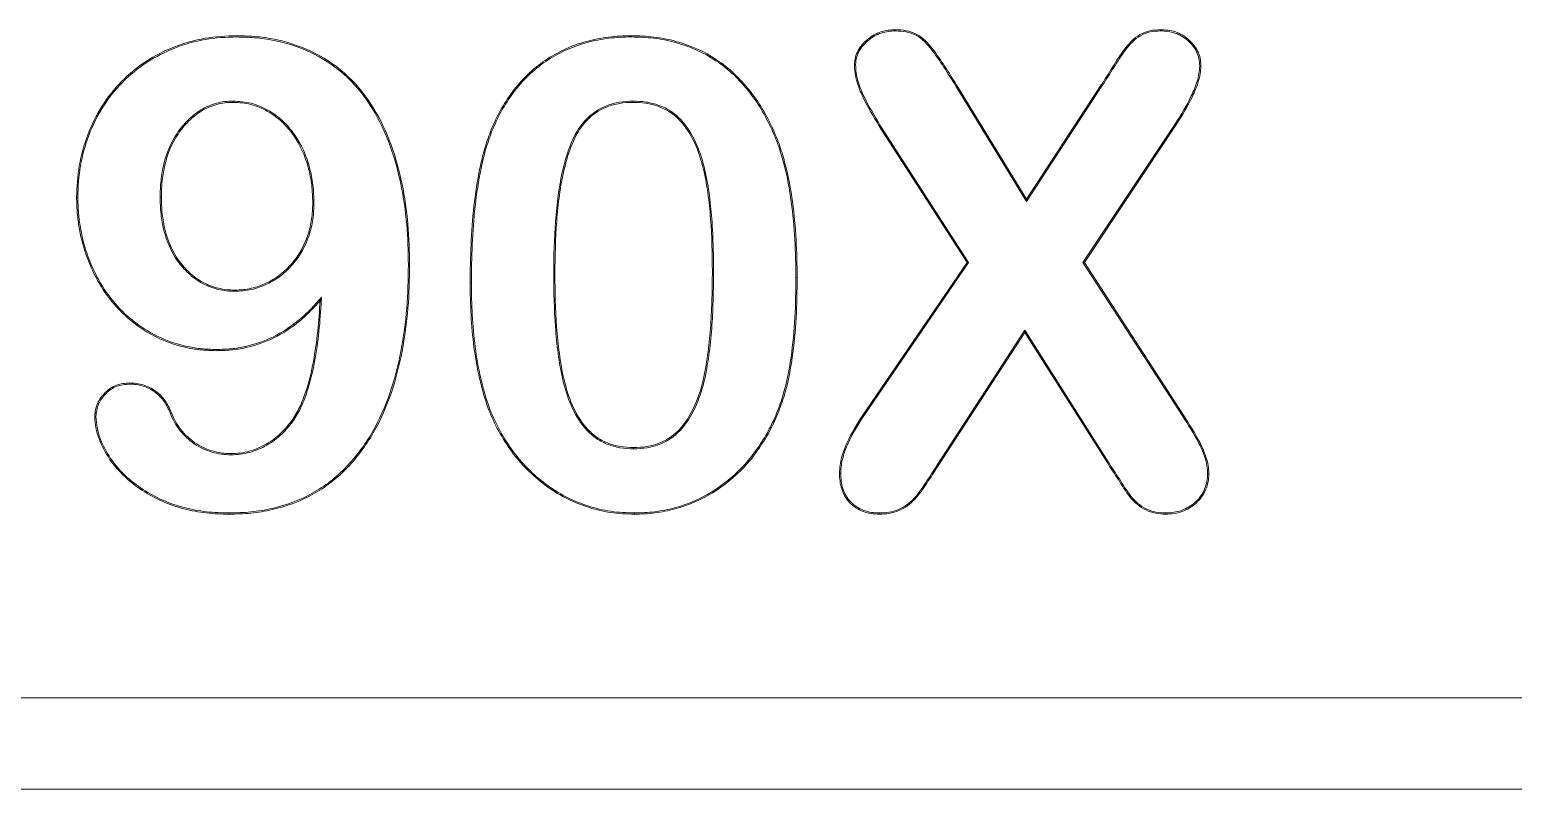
# Model space of a CAD drawing. Header units: millimetres. Extents: x 23 to 674, y 24 to 517.
# Drawn here: x 131.36 to 142.08, y 98.2 to 103.68 of the extents above; entities that cross this region are included whole.
import ezdxf

# ---------------------------------------------------------------- set-up
doc = ezdxf.new("R2010")
doc.units = ezdxf.units.MM
doc.header["$LTSCALE"] = 2.5
doc.layers.add('Visible (ANSI)', color=7, linetype='Continuous', lineweight=9)
doc.layers.add('Visible Narrow (ANSI)', color=7, linetype='Continuous', lineweight=9)

msp = doc.modelspace()

# ---------------------------------------------------------------- linework, layer by layer
at = {"layer": 'Visible (ANSI)'}
for p, q in [((137.6193, 103.6747), (137.6193, 103.6835)), ((139.5341, 103.6747), (139.534, 103.6835)), ((132.8594, 103.631), (132.8594, 103.6397)), ((135.7107, 103.631), (135.7107, 103.6397)), ((137.3314, 103.4311), (137.3226, 103.4312)), ((139.8172, 103.4223), (139.8259, 103.4223)), ((138.0528, 103.2797), (138.5658, 102.4422)), ((138.0602, 103.2843), (138.5661, 102.4585)), ((138.5658, 102.4422), (139.1134, 103.2795)), ((138.5661, 102.4585), (139.1061, 103.2843)), ((132.8328, 103.1672), (132.8328, 103.1585)), ((135.7209, 103.1672), (135.721, 103.1585)), ((134.701, 102.9454), (134.6928, 102.9486)), ((136.7248, 102.9655), (136.7327, 102.9691)), ((137.5091, 102.9922), (137.5017, 102.9876)), ((138.1361, 102.0025), (137.5017, 102.9876)), ((138.1466, 102.0024), (137.5091, 102.9922)), ((139.6416, 103.0061), (138.974, 102.0026)), ((139.6489, 103.0012), (138.9844, 102.0025)), ((131.7108, 102.4728), (131.7021, 102.4728)), ((132.3059, 102.4735), (132.3146, 102.4735)), ((133.4171, 102.4318), (133.4084, 102.4318)), ((138.5658, 102.4422), (138.5661, 102.4585)), ((134.0996, 101.9854), (134.1084, 101.9854)), ((137.3821, 100.8985), (138.1361, 102.0025)), ((137.3894, 100.8937), (138.1466, 102.0024)), ((138.1466, 102.0024), (138.1361, 102.0025)), ((138.974, 102.0026), (138.9844, 102.0025)), ((138.974, 102.0026), (139.6922, 100.8937)), ((138.9844, 102.0025), (139.6995, 100.8985)), ((132.8465, 101.7935), (132.8464, 101.8022)), ((133.472, 101.751), (133.4617, 101.7263)), ((138.5546, 101.5121), (137.9175, 100.5348)), ((138.5545, 101.496), (137.9249, 100.53)), ((138.5546, 101.5121), (138.5545, 101.496)), ((139.1478, 100.5581), (138.5545, 101.496)), ((139.1552, 100.5628), (138.5546, 101.5121)), ((132.7104, 101.3735), (132.7104, 101.3647)), ((132.0857, 101.1229), (132.0856, 101.1316)), ((131.8421, 100.8889), (131.8334, 100.8889)), ((134.6873, 100.9433), (134.6792, 100.9402)), ((137.3894, 100.8937), (137.3821, 100.8985)), ((133.272, 100.8649), (133.2648, 100.8698)), ((136.6909, 100.7668), (136.6985, 100.7625)), ((132.8184, 100.6122), (132.8184, 100.621)), ((135.7257, 100.656), (135.7257, 100.6647)), ((137.2233, 100.4808), (137.2146, 100.4808)), ((139.8746, 100.4761), (139.8834, 100.476)), ((132.8041, 100.1922), (132.8041, 100.1835)), ((135.7333, 100.1922), (135.7333, 100.1835)), ((137.5017, 100.1922), (137.5017, 100.1835)), ((139.573, 100.1922), (139.573, 100.1835)), ((119.949, 98.196), (145.949, 98.196))]:
    msp.add_line(p, q, dxfattribs=at)
for points, knots in [([(137.3226, 103.4312), (137.3238, 103.4492), (137.325, 103.4671), (137.3341, 103.5018), (137.3413, 103.5185), (137.3676, 103.5655), (137.3922, 103.5924), (137.4478, 103.6377), (137.4793, 103.6561), (137.5474, 103.6789), (137.5836, 103.6819), (137.6193, 103.6835)], [0, 0, 0, 0, 0.00005320712, 0.00005320712, 0.00010641424, 0.00010641424, 0.00021282847, 0.00021282847, 0.00031924271, 0.00031924271, 0.00042565695, 0.00042565695, 0.00042565695, 0.00042565695]), ([(137.3314, 103.4311), (137.3325, 103.449), (137.3338, 103.466), (137.3423, 103.4987), (137.3493, 103.5147), (137.3746, 103.5601), (137.3984, 103.5862), (137.4526, 103.6304), (137.4832, 103.6482), (137.5489, 103.6702), (137.5837, 103.6731), (137.6193, 103.6747)], [0, 0, 0, 0, 0.00005113542, 0.00005113542, 0.00010268632, 0.00010268632, 0.00020578814, 0.00020578814, 0.00030888996, 0.00030888996, 0.00041161362, 0.00041161362, 0.00041161362, 0.00041161362]), ([(137.6193, 103.6835), (137.6455, 103.6823), (137.6717, 103.681), (137.7231, 103.6711), (137.7482, 103.6627), (137.8182, 103.6267), (137.8543, 103.5868), (137.9499, 103.4622), (138.0054, 103.3733), (138.0602, 103.2843)], [0, 0, 0, 0, 0.00007839401, 0.00007839401, 0.00015678803, 0.00015678803, 0.00031357606, 0.00031357606, 0.00062715212, 0.00062715212, 0.00062715212, 0.00062715212]), ([(137.6193, 103.6747), (137.6454, 103.6735), (137.6709, 103.6723), (137.7207, 103.6627), (137.745, 103.6546), (137.8126, 103.6198), (137.8476, 103.5812), (137.9425, 103.4575), (137.9981, 103.3685), (138.0528, 103.2797)], [0, 0, 0, 0, 0.00007697313, 0.00007697313, 0.00015433429, 0.00015433429, 0.00030905659, 0.00030905659, 0.00061850121, 0.00061850121, 0.00061850121, 0.00061850121]), ([(139.1061, 103.2843), (139.134, 103.3274), (139.1617, 103.3706), (139.1889, 103.4142), (139.2162, 103.4577), (139.2434, 103.5014), (139.2745, 103.5423), (139.3056, 103.5832), (139.3409, 103.6222), (139.3857, 103.6475), (139.4081, 103.6601), (139.4324, 103.6697), (139.4575, 103.6753), (139.4825, 103.681), (139.5083, 103.6823), (139.534, 103.6835)], [0.00000000597, 0.00000000597, 0.00000000597, 0.00000000597, 0.00015429605, 0.00015429605, 0.00015429605, 0.00030859212, 0.00030859212, 0.00030859212, 0.00046288818, 0.00046288818, 0.00046288818, 0.00054003621, 0.00054003621, 0.00054003621, 0.00061718424, 0.00061718424, 0.00061718424, 0.00061718424]), ([(139.1134, 103.2795), (139.1134, 103.2795), (139.1134, 103.2795), (139.1134, 103.2795), (139.1134, 103.2795), (139.1134, 103.2795), (139.1134, 103.2795), (139.1413, 103.3226), (139.1691, 103.366), (139.2236, 103.453), (139.2507, 103.4966), (139.3122, 103.5774), (139.3466, 103.6155), (139.4117, 103.6521), (139.4353, 103.6614), (139.4835, 103.6723), (139.5084, 103.6735), (139.5341, 103.6747)], [0, 0, 0, 0, 0.00000001195, 0.00000001195, 0.00000001195, 0.00000002391, 0.00000002391, 0.00000002391, 0.00015214703, 0.00015214703, 0.00030427015, 0.00030427015, 0.00045639327, 0.00045639327, 0.00053245483, 0.00053245483, 0.00060814231, 0.00060814231, 0.00060814231, 0.00060814231]), ([(139.534, 103.6835), (139.5703, 103.682), (139.607, 103.6792), (139.6761, 103.6561), (139.7079, 103.6371), (139.7629, 103.5893), (139.7864, 103.5608), (139.8104, 103.5116), (139.8168, 103.4943), (139.8243, 103.4588), (139.8251, 103.4406), (139.8259, 103.4223)], [0, 0, 0, 0, 0.00010816542, 0.00010816542, 0.00021633084, 0.00021633084, 0.00032449626, 0.00032449626, 0.00037857897, 0.00037857897, 0.00043266168, 0.00043266168, 0.00043266168, 0.00043266168]), ([(139.5341, 103.6747), (139.5702, 103.6732), (139.6055, 103.6705), (139.6723, 103.6482), (139.7029, 103.6299), (139.7564, 103.5833), (139.7791, 103.5559), (139.8022, 103.5083), (139.8084, 103.4916), (139.8156, 103.458), (139.8164, 103.4405), (139.8172, 103.4223)], [0, 0, 0, 0, 0.00010454454, 0.00010454454, 0.00020945529, 0.00020945529, 0.00031436604, 0.00031436604, 0.00036682142, 0.00036682142, 0.00041890887, 0.00041890887, 0.00041890887, 0.00041890887]), ([(131.7021, 102.4728), (131.7043, 102.5494), (131.7083, 102.6263), (131.735, 102.7773), (131.7557, 102.8515), (131.8368, 103.0668), (131.9194, 103.1998), (132.1346, 103.4185), (132.2664, 103.5033), (132.4806, 103.5872), (132.5548, 103.6079), (132.706, 103.6342), (132.7828, 103.6378), (132.8594, 103.6397)], [0, 0, 0, 0, 0.0002276045, 0.0002276045, 0.000455209, 0.000455209, 0.0009104181, 0.0009104181, 0.0013656271, 0.0013656271, 0.0015932316, 0.0015932316, 0.0018208362, 0.0018208362, 0.0018208362, 0.0018208362]), ([(131.7108, 102.4728), (131.7131, 102.5493), (131.717, 102.6254), (131.7435, 102.7752), (131.764, 102.8489), (131.8446, 103.0627), (131.9265, 103.1946), (132.14, 103.4116), (132.2707, 103.4956), (132.4832, 103.5789), (132.5569, 103.5994), (132.7068, 103.6255), (132.7829, 103.6291), (132.8594, 103.631)], [0, 0, 0, 0, 0.0002257394, 0.0002257394, 0.0004517129, 0.0004517129, 0.0009036599, 0.0009036599, 0.0013556069, 0.0013556069, 0.0015815804, 0.0015815804, 0.0018073379, 0.0018073379, 0.0018073379, 0.0018073379]), ([(132.8594, 103.6397), (132.9083, 103.6385), (132.9573, 103.6372), (133.0546, 103.6281), (133.103, 103.6204), (133.2466, 103.5897), (133.3396, 103.5571), (133.5135, 103.4676), (133.5944, 103.4108), (133.7363, 103.2761), (133.7976, 103.1988), (133.9508, 102.9485), (134.0136, 102.76), (134.0737, 102.4728), (134.0872, 102.3758), (134.1045, 102.181), (134.1068, 102.0832), (134.1084, 101.9854)], [0, 0, 0, 0, 0.0001446596, 0.0001446596, 0.0002893193, 0.0002893193, 0.0005786385, 0.0005786385, 0.0008679578, 0.0008679578, 0.001157277, 0.001157277, 0.0017359156, 0.0017359156, 0.0020252348, 0.0020252348, 0.0023145541, 0.0023145541, 0.0023145541, 0.0023145541]), ([(132.8594, 103.631), (132.9083, 103.6297), (132.9569, 103.6285), (133.0534, 103.6195), (133.1015, 103.6118), (133.2441, 103.5813), (133.3363, 103.549), (133.5089, 103.4601), (133.5889, 103.4039), (133.7297, 103.2703), (133.7905, 103.1937), (133.9427, 102.945), (134.0052, 102.7575), (134.065, 102.4714), (134.0786, 102.3747), (134.0958, 102.1806), (134.098, 102.0832), (134.0996, 101.9854)], [0, 0, 0, 0, 0.0001436282, 0.0001436282, 0.000287472, 0.000287472, 0.0005751597, 0.0005751597, 0.0008628473, 0.0008628473, 0.0011505349, 0.0011505349, 0.0017259102, 0.0017259102, 0.0020135978, 0.0020135978, 0.0023011596, 0.0023011596, 0.0023011596, 0.0023011596]), ([(134.6928, 102.9486), (134.7143, 102.999), (134.7366, 103.0491), (134.7895, 103.1451), (134.8191, 103.1914), (134.918, 103.3227), (134.9976, 103.4), (135.1334, 103.4928), (135.1815, 103.5193), (135.281, 103.5654), (135.3328, 103.5836), (135.4385, 103.6128), (135.4923, 103.6234), (135.6011, 103.6368), (135.6559, 103.6388), (135.7107, 103.6397)], [0, 0, 0, 0, 0.0001624513, 0.0001624513, 0.0003249026, 0.0003249026, 0.0006498052, 0.0006498052, 0.0008122565, 0.0008122565, 0.0009747078, 0.0009747078, 0.0011371592, 0.0011371592, 0.0012996105, 0.0012996105, 0.0012996105, 0.0012996105]), ([(134.701, 102.9454), (134.7224, 102.9957), (134.7445, 103.0453), (134.797, 103.1406), (134.8264, 103.1865), (134.9244, 103.3168), (135.0033, 103.3934), (135.1379, 103.4853), (135.1855, 103.5115), (135.2843, 103.5573), (135.3354, 103.5753), (135.4405, 103.6043), (135.4937, 103.6148), (135.6018, 103.628), (135.6559, 103.6301), (135.7107, 103.631)], [0, 0, 0, 0, 0.0001609635, 0.0001609635, 0.0003221763, 0.0003221763, 0.0006446021, 0.0006446021, 0.0008058149, 0.0008058149, 0.0009670278, 0.0009670278, 0.0011282407, 0.0011282407, 0.0012892822, 0.0012892822, 0.0012892822, 0.0012892822]), ([(135.7107, 103.6397), (135.7648, 103.6385), (135.819, 103.6369), (135.9265, 103.6239), (135.9798, 103.6133), (136.1365, 103.5704), (136.2371, 103.5267), (136.4169, 103.4059), (136.4962, 103.3303), (136.5977, 103.2034), (136.6288, 103.159), (136.6845, 103.0661), (136.7087, 103.0177), (136.7327, 102.9691)], [0, 0, 0, 0, 0.000160651, 0.000160651, 0.0003213019, 0.0003213019, 0.0006426039, 0.0006426039, 0.0009639058, 0.0009639058, 0.0011245568, 0.0011245568, 0.0012852077, 0.0012852077, 0.0012852077, 0.0012852077]), ([(135.7107, 103.631), (135.7648, 103.6297), (135.8185, 103.6282), (135.9251, 103.6153), (135.9779, 103.6048), (136.1334, 103.5622), (136.2332, 103.5188), (136.4111, 103.3993), (136.4898, 103.3243), (136.5906, 103.1983), (136.6215, 103.1542), (136.6768, 103.0621), (136.7008, 103.014), (136.7248, 102.9655)], [0, 0, 0, 0, 0.0001593054, 0.0001593054, 0.0003187824, 0.0003187824, 0.0006377366, 0.0006377366, 0.0009566907, 0.0009566907, 0.0011161678, 0.0011161678, 0.0012754235, 0.0012754235, 0.0012754235, 0.0012754235]), ([(137.5017, 102.9876), (137.4597, 103.0565), (137.4181, 103.1259), (137.3654, 103.235), (137.3507, 103.2728), (137.3341, 103.331), (137.3296, 103.3508), (137.3241, 103.3908), (137.3233, 103.411), (137.3226, 103.4312)], [0, 0, 0, 0, 0.00024274281, 0.00024274281, 0.00036411422, 0.00036411422, 0.00042479992, 0.00042479992, 0.00048548563, 0.00048548563, 0.00048548563, 0.00048548563]), ([(137.5091, 102.9922), (137.4672, 103.061), (137.4257, 103.1303), (137.3734, 103.2385), (137.359, 103.2758), (137.3425, 103.3331), (137.3382, 103.3525), (137.3328, 103.3914), (137.3321, 103.411), (137.3314, 103.4311)], [0, 0, 0, 0, 0.0002403836, 0.0002403836, 0.00036063015, 0.00036063015, 0.00042075343, 0.00042075343, 0.00048044396, 0.00048044396, 0.00048044396, 0.00048044396]), ([(139.8172, 103.4223), (139.8164, 103.4031), (139.8153, 103.3847), (139.8089, 103.3478), (139.8043, 103.3292), (139.7879, 103.2748), (139.7726, 103.2395), (139.7246, 103.1356), (139.6837, 103.0702), (139.6416, 103.0061)], [0, 0, 0, 0, 0.0000563577, 0.0000563577, 0.00011309039, 0.00011309039, 0.00022655575, 0.00022655575, 0.00045345841, 0.00045345841, 0.00045345841, 0.00045345841]), ([(139.8259, 103.4223), (139.8251, 103.4031), (139.824, 103.3838), (139.8174, 103.3458), (139.8127, 103.327), (139.7961, 103.2717), (139.7807, 103.2362), (139.7322, 103.1313), (139.6911, 103.0656), (139.6489, 103.0012)], [0, 0, 0, 0, 0.00005732914, 0.00005732914, 0.00011465827, 0.00011465827, 0.00022931655, 0.00022931655, 0.00045863309, 0.00045863309, 0.00045863309, 0.00045863309]), ([(132.8328, 103.1672), (132.8327, 103.1672), (132.8326, 103.1672), (132.8326, 103.1672), (132.8126, 103.1667), (132.7923, 103.1662), (132.7517, 103.1612), (132.7317, 103.157), (132.6729, 103.1406), (132.6353, 103.1245), (132.565, 103.0829), (132.534, 103.0562), (132.4764, 102.9995), (132.4502, 102.9683), (132.3827, 102.8671), (132.3514, 102.7913), (132.323, 102.6737), (132.3166, 102.6339), (132.3074, 102.554), (132.3063, 102.5134), (132.3059, 102.4736), (132.3059, 102.4736), (132.3059, 102.4735), (132.3059, 102.4735)], [0, 0, 0, 0, 0.00000025192, 0.00000025192, 0.00000025192, 0.00006051498, 0.00006051498, 0.00012077805, 0.00012077805, 0.00024130418, 0.00024130418, 0.00036183032, 0.00036183032, 0.00048235645, 0.00048235645, 0.00072340872, 0.00072340872, 0.00084393485, 0.00084393485, 0.00096446098, 0.00096446098, 0.00096446098, 0.00096454784, 0.00096454784, 0.00096454784, 0.00096454784]), ([(132.8328, 103.1585), (132.8128, 103.158), (132.7929, 103.1574), (132.7533, 103.1526), (132.7337, 103.1484), (132.676, 103.1324), (132.639, 103.1165), (132.5703, 103.0759), (132.5398, 103.0496), (132.4829, 102.9936), (132.4571, 102.9629), (132.3907, 102.8633), (132.3597, 102.7884), (132.3316, 102.6721), (132.3252, 102.6326), (132.3161, 102.5533), (132.315, 102.5134), (132.3146, 102.4735)], [0, 0, 0, 0, 0.0000594008, 0.0000594008, 0.00011880159, 0.00011880159, 0.00023760319, 0.00023760319, 0.00035640478, 0.00035640478, 0.00047520637, 0.00047520637, 0.00071280956, 0.00071280956, 0.00083161115, 0.00083161115, 0.00095041274, 0.00095041274, 0.00095041274, 0.00095041274]), ([(133.4171, 102.4318), (133.4171, 102.4319), (133.4171, 102.4319), (133.4171, 102.432), (133.4161, 102.475), (133.4148, 102.5186), (133.4046, 102.605), (133.3958, 102.6478), (133.3617, 102.7737), (133.3263, 102.8549), (133.251, 102.9619), (133.2227, 102.9954), (133.1586, 103.0551), (133.1228, 103.0809), (133.0463, 103.1236), (133.0055, 103.1403), (132.9205, 103.1626), (132.876, 103.1658), (132.8331, 103.1672), (132.833, 103.1672), (132.8329, 103.1672), (132.8328, 103.1672)], [0, 0, 0, 0, 0.000000203, 0.000000203, 0.000000203, 0.0001301067, 0.0001301067, 0.0002600104, 0.0002600104, 0.0005198179, 0.0005198179, 0.0006497216, 0.0006497216, 0.0007796253, 0.0007796253, 0.000909529, 0.000909529, 0.0010394328, 0.0010394328, 0.0010394328, 0.0010396844, 0.0010396844, 0.0010396844, 0.0010396844]), ([(133.4084, 102.4318), (133.4074, 102.4748), (133.4061, 102.518), (133.396, 102.6035), (133.3873, 102.6459), (133.3535, 102.7706), (133.3185, 102.8508), (133.2441, 102.9564), (133.2162, 102.9895), (133.1531, 103.0483), (133.1179, 103.0737), (133.0427, 103.1156), (133.0025, 103.1321), (132.9191, 103.1539), (132.8758, 103.1571), (132.8328, 103.1585)], [0, 0, 0, 0, 0.0001282341, 0.0001282341, 0.0002564683, 0.0002564683, 0.0005129366, 0.0005129366, 0.0006411707, 0.0006411707, 0.0007694049, 0.0007694049, 0.000897639, 0.000897639, 0.0010258732, 0.0010258732, 0.0010258732, 0.0010258732]), ([(135.7209, 103.1672), (135.7208, 103.1672), (135.7208, 103.1672), (135.7207, 103.1672), (135.6891, 103.1662), (135.6567, 103.1649), (135.5931, 103.1541), (135.5619, 103.1457), (135.4712, 103.1111), (135.4166, 103.0726), (135.3308, 102.9758), (135.2986, 102.9192), (135.2495, 102.8008), (135.2319, 102.7395), (135.1878, 102.5537), (135.1725, 102.4272), (135.1529, 102.1741), (135.1507, 102.0471), (135.1496, 101.9206), (135.1496, 101.9205), (135.1496, 101.9205), (135.1496, 101.9205)], [0, 0, 0, 0, 0.0000002357, 0.0000002357, 0.0000002357, 0.0000950872, 0.0000950872, 0.0001899386, 0.0001899386, 0.0003796415, 0.0003796415, 0.0005693444, 0.0005693444, 0.0007590473, 0.0007590473, 0.0011384531, 0.0011384531, 0.0015178589, 0.0015178589, 0.0015178589, 0.001517904, 0.001517904, 0.001517904, 0.001517904]), ([(135.721, 103.1585), (135.6893, 103.1574), (135.6576, 103.1562), (135.5952, 103.1456), (135.5643, 103.1373), (135.4756, 103.1035), (135.4223, 103.0659), (135.3382, 102.971), (135.3064, 102.9152), (135.2578, 102.7982), (135.2403, 102.7371), (135.1965, 102.5523), (135.1812, 102.4262), (135.1616, 102.1737), (135.1594, 102.047), (135.1584, 101.9205)], [0, 0, 0, 0, 0.0000940446, 0.0000940446, 0.0001880892, 0.0001880892, 0.0003761784, 0.0003761784, 0.0005642677, 0.0005642677, 0.0007523569, 0.0007523569, 0.0011285353, 0.0011285353, 0.0015047138, 0.0015047138, 0.0015047138, 0.0015047138]), ([(136.3046, 101.9389), (136.3045, 101.9944), (136.3038, 102.0499), (136.3023, 102.1053), (136.3004, 102.176), (136.2971, 102.2465), (136.2917, 102.3171), (136.2822, 102.4432), (136.267, 102.5689), (136.2364, 102.692), (136.2211, 102.7535), (136.2014, 102.8143), (136.1743, 102.872), (136.1472, 102.9297), (136.1133, 102.9848), (136.0694, 103.0318), (136.0256, 103.0787), (135.9699, 103.115), (135.9095, 103.1367), (135.8793, 103.1476), (135.8482, 103.1558), (135.8165, 103.1606), (135.7847, 103.1655), (135.7526, 103.1665), (135.7211, 103.1672), (135.7211, 103.1672), (135.721, 103.1672), (135.7209, 103.1672)], [0, 0, 0, 0, 0.0001673948, 0.0001673948, 0.0001673948, 0.0003805717, 0.0003805717, 0.0003805717, 0.0007611177, 0.0007611177, 0.0007611177, 0.0009513908, 0.0009513908, 0.0009513908, 0.0011416638, 0.0011416638, 0.0011416638, 0.0013319368, 0.0013319368, 0.0013319368, 0.0014270733, 0.0014270733, 0.0014270733, 0.0015222098, 0.0015222098, 0.0015222098, 0.0015224477, 0.0015224477, 0.0015224477, 0.0015224477]), ([(136.2959, 101.9389), (136.2956, 102.0648), (136.2925, 102.1909), (136.2735, 102.4421), (136.2584, 102.5676), (136.2127, 102.751), (136.1932, 102.8113), (136.1396, 102.9253), (136.1061, 102.9797), (136.02, 103.0719), (135.9658, 103.1072), (135.8769, 103.1392), (135.8463, 103.1472), (135.784, 103.1568), (135.7524, 103.1578), (135.721, 103.1585)], [0, 0, 0, 0, 0.0003771704, 0.0003771704, 0.0007543407, 0.0007543407, 0.0009429259, 0.0009429259, 0.0011315111, 0.0011315111, 0.0013200963, 0.0013200963, 0.0014143889, 0.0014143889, 0.0015086815, 0.0015086815, 0.0015086815, 0.0015086815]), ([(134.5459, 101.8542), (134.5469, 102.0391), (134.5528, 102.2243), (134.5837, 102.5001), (134.5974, 102.5916), (134.6259, 102.7274), (134.6364, 102.7725), (134.6617, 102.8615), (134.6772, 102.9051), (134.6928, 102.9486)], [0, 0, 0, 0, 0.0005555409, 0.0005555409, 0.0008333113, 0.0008333113, 0.0009721965, 0.0009721965, 0.0011110817, 0.0011110817, 0.0011110817, 0.0011110817]), ([(134.5546, 101.8542), (134.5556, 102.0389), (134.5615, 102.2238), (134.5923, 102.4989), (134.606, 102.5901), (134.6344, 102.7255), (134.6449, 102.7704), (134.67, 102.8587), (134.6853, 102.9019), (134.701, 102.9454)], [0, 0, 0, 0, 0.0005539929, 0.0005539929, 0.0008310186, 0.0008310186, 0.0009695315, 0.0009695315, 0.0011077907, 0.0011077907, 0.0011077907, 0.0011077907]), ([(136.7248, 102.9655), (136.7429, 102.9234), (136.7606, 102.8817), (136.7901, 102.7959), (136.8027, 102.752), (136.8376, 102.6197), (136.854, 102.53), (136.8788, 102.3492), (136.8869, 102.2582), (136.8975, 102.0759), (136.8988, 101.9846), (136.8996, 101.8931)], [0, 0, 0, 0, 0.000136401, 0.000136401, 0.0002730261, 0.0002730261, 0.0005462762, 0.0005462762, 0.0008195263, 0.0008195263, 0.0010927018, 0.0010927018, 0.0010927018, 0.0010927018]), ([(136.7327, 102.9691), (136.7508, 102.9271), (136.7687, 102.8849), (136.7984, 102.7984), (136.8111, 102.7544), (136.8461, 102.6216), (136.8626, 102.5314), (136.8874, 102.3501), (136.8956, 102.2589), (136.9062, 102.0762), (136.9076, 101.9846), (136.9084, 101.8931)], [0, 0, 0, 0, 0.0001370637, 0.0001370637, 0.0002741275, 0.0002741275, 0.000548255, 0.000548255, 0.0008223825, 0.0008223825, 0.0010965099, 0.0010965099, 0.0010965099, 0.0010965099]), ([(132.7104, 101.3647), (132.6756, 101.3658), (132.6408, 101.3669), (132.5714, 101.3732), (132.5369, 101.3785), (132.4347, 101.4002), (132.3681, 101.4219), (132.178, 101.5087), (132.0644, 101.595), (131.8827, 101.8062), (131.8146, 101.9306), (131.7464, 102.1281), (131.7299, 102.196), (131.7132, 102.2992), (131.7089, 102.3338), (131.7039, 102.4032), (131.703, 102.438), (131.7021, 102.4728)], [0, 0, 0, 0, 0.0001036047, 0.0001036047, 0.0002072094, 0.0002072094, 0.0004144189, 0.0004144189, 0.0008288378, 0.0008288378, 0.0012432567, 0.0012432567, 0.0014504661, 0.0014504661, 0.0015540708, 0.0015540708, 0.0016576755, 0.0016576755, 0.0016576755, 0.0016576755]), ([(132.7104, 101.3735), (132.6757, 101.3745), (132.6411, 101.3756), (132.5726, 101.3819), (132.5384, 101.3871), (132.4372, 101.4086), (132.3711, 101.4302), (132.1829, 101.5161), (132.0702, 101.6016), (131.8901, 101.811), (131.8225, 101.9344), (131.7548, 102.1305), (131.7385, 102.1978), (131.7219, 102.3003), (131.7176, 102.3347), (131.7126, 102.4035), (131.7117, 102.4381), (131.7108, 102.4728)], [0, 0, 0, 0, 0.0001031136, 0.0001031136, 0.0002064742, 0.0002064742, 0.0004131955, 0.0004131955, 0.0008266379, 0.0008266379, 0.0012400804, 0.0012400804, 0.0014468016, 0.0014468016, 0.0015501623, 0.0015501623, 0.0016532871, 0.0016532871, 0.0016532871, 0.0016532871]), ([(132.3059, 102.4735), (132.3059, 102.4735), (132.3059, 102.4735), (132.3059, 102.4734), (132.3063, 102.4335), (132.3074, 102.3928), (132.3169, 102.3127), (132.3233, 102.2728), (132.353, 102.1551), (132.385, 102.0791), (132.4555, 101.9796), (132.4825, 101.9489), (132.5426, 101.8943), (132.5756, 101.8696), (132.6475, 101.8315), (132.686, 101.8163), (132.7453, 101.8028), (132.7653, 101.799), (132.8059, 101.7944), (132.8263, 101.7939), (132.8462, 101.7935), (132.8463, 101.7935), (132.8464, 101.7935), (132.8465, 101.7935)], [0, 0, 0, 0, 0.00000008677, 0.00000008677, 0.00000008677, 0.00012079246, 0.00012079246, 0.00024149815, 0.00024149815, 0.00048290954, 0.00048290954, 0.00060361523, 0.00060361523, 0.00072432093, 0.00072432093, 0.00084502662, 0.00084502662, 0.00090537947, 0.00090537947, 0.00096573231, 0.00096573231, 0.00096573231, 0.00096602067, 0.00096602067, 0.00096602067, 0.00096602067]), ([(132.3146, 102.4735), (132.315, 102.4335), (132.3161, 102.3935), (132.3255, 102.314), (132.3319, 102.2745), (132.3612, 102.1581), (132.3929, 102.0831), (132.4622, 101.9852), (132.4888, 101.955), (132.548, 101.9011), (132.5803, 101.877), (132.651, 101.8395), (132.6884, 101.8247), (132.747, 101.8114), (132.7667, 101.8076), (132.8064, 101.8031), (132.8264, 101.8027), (132.8464, 101.8022)], [0, 0, 0, 0, 0.00011898349, 0.00011898349, 0.00023796697, 0.00023796697, 0.00047593395, 0.00047593395, 0.00059491743, 0.00059491743, 0.00071390092, 0.00071390092, 0.00083288441, 0.00083288441, 0.00089237615, 0.00089237615, 0.00095186789, 0.00095186789, 0.00095186789, 0.00095186789]), ([(132.8464, 101.8022), (132.8856, 101.8039), (132.9249, 101.8065), (133.0014, 101.8238), (133.0385, 101.8372), (133.1094, 101.8708), (133.1432, 101.891), (133.2053, 101.9389), (133.2334, 101.9666), (133.3099, 102.056), (133.3489, 102.1258), (133.3857, 102.2375), (133.3948, 102.2758), (133.4063, 102.3534), (133.4074, 102.3926), (133.4084, 102.4318)], [0, 0, 0, 0, 0.00011632801, 0.00011632801, 0.00023265602, 0.00023265602, 0.00034898403, 0.00034898403, 0.00046531204, 0.00046531204, 0.00069796807, 0.00069796807, 0.00081429608, 0.00081429608, 0.00093062409, 0.00093062409, 0.00093062409, 0.00093062409]), ([(132.8465, 101.7935), (132.8466, 101.7935), (132.8467, 101.7935), (132.8468, 101.7935), (132.8859, 101.7952), (132.9261, 101.7978), (133.004, 101.8154), (133.0417, 101.829), (133.1136, 101.8631), (133.148, 101.8837), (133.2112, 101.9325), (133.2397, 101.9605), (133.3172, 102.0512), (133.3568, 102.122), (133.3941, 102.2352), (133.4034, 102.274), (133.415, 102.3526), (133.4162, 102.3925), (133.4171, 102.4316), (133.4171, 102.4317), (133.4171, 102.4317), (133.4171, 102.4318)], [0, 0, 0, 0, 0.00000028803, 0.00000028803, 0.00000028803, 0.00011823115, 0.00011823115, 0.00023617428, 0.00023617428, 0.00035411741, 0.00035411741, 0.00047206054, 0.00047206054, 0.00070794679, 0.00070794679, 0.00082588992, 0.00082588992, 0.00094383305, 0.00094383305, 0.00094383305, 0.00094403555, 0.00094403555, 0.00094403555, 0.00094403555]), ([(134.1084, 101.9854), (134.107, 101.8806), (134.105, 101.7758), (134.0874, 101.567), (134.0738, 101.4629), (134.0147, 101.1542), (133.9495, 100.9517), (133.7929, 100.6791), (133.7301, 100.5942), (133.5845, 100.4433), (133.5011, 100.3779), (133.3179, 100.276), (133.2182, 100.2402), (133.065, 100.2051), (133.0131, 100.1963), (132.9089, 100.186), (132.8565, 100.1847), (132.8041, 100.1835)], [0, 0, 0, 0, 0.0003139249, 0.0003139249, 0.0006278498, 0.0006278498, 0.0012556997, 0.0012556997, 0.0015696246, 0.0015696246, 0.0018835495, 0.0018835495, 0.0021974744, 0.0021974744, 0.0023544369, 0.0023544369, 0.0025113993, 0.0025113993, 0.0025113993, 0.0025113993]), ([(134.0996, 101.9854), (134.0983, 101.8806), (134.0962, 101.7762), (134.0787, 101.568), (134.0651, 101.4642), (134.0062, 101.1565), (133.9413, 100.955), (133.7856, 100.684), (133.7233, 100.5997), (133.5787, 100.4499), (133.4961, 100.3851), (133.3144, 100.284), (133.2156, 100.2486), (133.0634, 100.2137), (133.0119, 100.205), (132.9085, 100.1948), (132.8564, 100.1935), (132.8041, 100.1922)], [0, 0, 0, 0, 0.000312113, 0.000312113, 0.0006243534, 0.0006243534, 0.0012488342, 0.0012488342, 0.0015610745, 0.0015610745, 0.0018733149, 0.0018733149, 0.0021855553, 0.0021855553, 0.0023416755, 0.0023416755, 0.0024975881, 0.0024975881, 0.0024975881, 0.0024975881]), ([(134.6792, 100.9402), (134.6665, 100.9768), (134.6539, 101.0134), (134.6323, 101.0876), (134.623, 101.1252), (134.5968, 101.2382), (134.5837, 101.3145), (134.5531, 101.5446), (134.5471, 101.6996), (134.5459, 101.8542)], [0, 0, 0, 0, 0.00011587258, 0.00011587258, 0.00023174516, 0.00023174516, 0.00046349032, 0.00046349032, 0.00092698063, 0.00092698063, 0.00092698063, 0.00092698063]), ([(134.6873, 100.9433), (134.6747, 100.9798), (134.6622, 101.0161), (134.6408, 101.0898), (134.6315, 101.1273), (134.6053, 101.24), (134.5923, 101.3159), (134.5619, 101.5453), (134.5558, 101.6997), (134.5546, 101.8542)], [0, 0, 0, 0, 0.00011523049, 0.00011523049, 0.00023074692, 0.00023074692, 0.00046177977, 0.00046177977, 0.00092378708, 0.00092378708, 0.00092378708, 0.00092378708]), ([(135.1496, 101.9205), (135.1496, 101.9205), (135.1496, 101.9205), (135.1496, 101.9205), (135.1499, 101.7922), (135.1529, 101.664), (135.1669, 101.4718), (135.1729, 101.4079), (135.1905, 101.2804), (135.2009, 101.217), (135.2306, 101.0915), (135.2494, 101.0294), (135.3017, 100.9109), (135.3339, 100.8536), (135.3983, 100.7797), (135.422, 100.7572), (135.4751, 100.7182), (135.5041, 100.7027), (135.5648, 100.678), (135.5965, 100.6697), (135.6606, 100.6583), (135.6936, 100.6566), (135.7256, 100.656), (135.7256, 100.656), (135.7257, 100.656), (135.7257, 100.656)], [0, 0, 0, 0, 0.0000000454, 0.0000000454, 0.0000000454, 0.0003871079, 0.0003871079, 0.0005806391, 0.0005806391, 0.0007741703, 0.0007741703, 0.0009677016, 0.0009677016, 0.0011612328, 0.0011612328, 0.0012579984, 0.0012579984, 0.001354764, 0.001354764, 0.0014515297, 0.0014515297, 0.0015482953, 0.0015482953, 0.0015482953, 0.0015484534, 0.0015484534, 0.0015484534, 0.0015484534]), ([(135.1584, 101.9205), (135.1586, 101.7924), (135.1617, 101.6642), (135.1756, 101.4726), (135.1816, 101.4088), (135.1991, 101.2819), (135.2095, 101.2186), (135.239, 101.0939), (135.2577, 101.0323), (135.3094, 100.9151), (135.3414, 100.8584), (135.4045, 100.7859), (135.4279, 100.7637), (135.4795, 100.7258), (135.508, 100.7105), (135.5674, 100.6864), (135.5985, 100.6782), (135.6617, 100.667), (135.6937, 100.6653), (135.7257, 100.6647)], [0, 0, 0, 0, 0.0003837125, 0.0003837125, 0.0005755687, 0.0005755687, 0.000767425, 0.000767425, 0.0009592812, 0.0009592812, 0.0011511375, 0.0011511375, 0.0012470656, 0.0012470656, 0.0013429937, 0.0013429937, 0.0014389218, 0.0014389218, 0.0015348499, 0.0015348499, 0.0015348499, 0.0015348499]), ([(135.7257, 100.656), (135.7582, 100.6566), (135.7916, 100.6579), (135.8243, 100.6636), (135.8569, 100.6693), (135.8887, 100.6782), (135.9196, 100.6903), (135.9815, 100.7146), (136.0361, 100.7561), (136.0791, 100.8064), (136.122, 100.8567), (136.1547, 100.9148), (136.1808, 100.975), (136.2069, 101.0352), (136.2263, 101.0981), (136.2408, 101.1618), (136.2553, 101.2256), (136.2653, 101.2901), (136.2736, 101.3546), (136.2818, 101.4192), (136.2883, 101.484), (136.2929, 101.549), (136.2975, 101.6139), (136.2996, 101.679), (136.3016, 101.7439), (136.3037, 101.8088), (136.3045, 101.874), (136.3046, 101.9389)], [0, 0, 0, 0, 0.0000978806, 0.0000978806, 0.0000978806, 0.0001956037, 0.0001956037, 0.0001956037, 0.0003910497, 0.0003910497, 0.0003910497, 0.0005864958, 0.0005864958, 0.0005864958, 0.0007819418, 0.0007819418, 0.0007819418, 0.0009773879, 0.0009773879, 0.0009773879, 0.0011728339, 0.0011728339, 0.0011728339, 0.00136828, 0.00136828, 0.00136828, 0.001563726, 0.001563726, 0.001563726, 0.001563726]), ([(135.7257, 100.6647), (135.7582, 100.6653), (135.7908, 100.6666), (135.8548, 100.6778), (135.8862, 100.6866), (135.9769, 100.7222), (136.0303, 100.7626), (136.1146, 100.8615), (136.147, 100.9188), (136.1987, 101.0381), (136.2179, 101.1004), (136.2467, 101.2271), (136.2567, 101.2913), (136.2732, 101.4202), (136.2796, 101.4848), (136.2888, 101.6144), (136.2909, 101.6793), (136.2949, 101.8091), (136.2958, 101.874), (136.2959, 101.9389)], [0, 0, 0, 0, 0.0000968894, 0.0000968894, 0.0001937789, 0.0001937789, 0.0003875577, 0.0003875577, 0.0005813366, 0.0005813366, 0.0007751154, 0.0007751154, 0.0009688943, 0.0009688943, 0.0011626731, 0.0011626731, 0.001356452, 0.001356452, 0.0015502308, 0.0015502308, 0.0015502308, 0.0015502308]), ([(136.8996, 101.8931), (136.8988, 101.7963), (136.8977, 101.6996), (136.887, 101.5066), (136.878, 101.4103), (136.8508, 101.2191), (136.8322, 101.1243), (136.7887, 100.9864), (136.7725, 100.9409), (136.7349, 100.8526), (136.713, 100.8098), (136.6909, 100.7668)], [0, 0, 0, 0, 0.0002905616, 0.0002905616, 0.0005811981, 0.0005811981, 0.0008718347, 0.0008718347, 0.001017153, 0.001017153, 0.0011621401, 0.0011621401, 0.0011621401, 0.0011621401]), ([(136.9084, 101.8931), (136.9075, 101.7963), (136.9064, 101.6994), (136.8957, 101.5059), (136.8867, 101.4094), (136.8594, 101.2176), (136.8406, 101.1222), (136.797, 100.9836), (136.7806, 100.9378), (136.7428, 100.8487), (136.7207, 100.8056), (136.6985, 100.7625)], [0, 0, 0, 0, 0.0002916666, 0.0002916666, 0.0005833332, 0.0005833332, 0.0008749999, 0.0008749999, 0.0010208332, 0.0010208332, 0.0011666665, 0.0011666665, 0.0011666665, 0.0011666665]), ([(133.472, 101.751), (133.4664, 101.7447), (133.4608, 101.7384), (133.4552, 101.7321), (133.4312, 101.7053), (133.4074, 101.6785), (133.3573, 101.6279), (133.3308, 101.604), (133.2478, 101.5365), (133.1878, 101.4971), (133.0601, 101.4342), (132.9923, 101.4107), (132.8879, 101.3875), (132.8527, 101.3819), (132.782, 101.3753), (132.7463, 101.3744), (132.7104, 101.3735)], [0, 0, 0, 0, 0.00002512693, 0.00002512693, 0.00002512693, 0.00013246642, 0.00013246642, 0.00023980592, 0.00023980592, 0.00045448491, 0.00045448491, 0.0006691639, 0.0006691639, 0.0007765034, 0.0007765034, 0.00088359449, 0.00088359449, 0.00088359449, 0.00088359449]), ([(133.272, 100.8649), (133.2721, 100.865), (133.2722, 100.8651), (133.2722, 100.8652), (133.2917, 100.8966), (133.3111, 100.929), (133.3424, 100.9971), (133.3553, 101.0322), (133.3902, 101.1383), (133.4084, 101.2107), (133.4346, 101.3569), (133.4452, 101.4303), (133.461, 101.5779), (133.4658, 101.652), (133.4704, 101.7258), (133.4709, 101.7342), (133.4714, 101.7426), (133.472, 101.751)], [0, 0, 0, 0, 0.00000038356, 0.00000038356, 0.00000038356, 0.00011129863, 0.00011129863, 0.00022221371, 0.00022221371, 0.00044404386, 0.00044404386, 0.00066587401, 0.00066587401, 0.00088770416, 0.00088770416, 0.00088770416, 0.00091295441, 0.00091295441, 0.00091295441, 0.00091295441]), ([(133.4617, 101.7263), (133.4378, 101.6995), (133.4138, 101.6726), (133.3633, 101.6215), (133.3366, 101.5974), (133.2528, 101.5293), (133.1923, 101.4896), (133.0633, 101.4261), (132.9949, 101.4023), (132.8895, 101.3789), (132.8539, 101.3732), (132.7823, 101.3666), (132.7464, 101.3657), (132.7104, 101.3647)], [0, 0, 0, 0, 0.000106712, 0.000106712, 0.00021342399, 0.00021342399, 0.00042684798, 0.00042684798, 0.00064027197, 0.00064027197, 0.00074698397, 0.00074698397, 0.00085369597, 0.00085369597, 0.00085369597, 0.00085369597]), ([(133.2648, 100.8698), (133.2843, 100.9013), (133.3034, 100.933), (133.3342, 101.0003), (133.3471, 101.0351), (133.3818, 101.1406), (133.3999, 101.2125), (133.426, 101.3582), (133.4365, 101.4315), (133.4523, 101.5786), (133.4571, 101.6525), (133.4617, 101.7263)], [0, 0, 0, 0, 0.00011039449, 0.00011039449, 0.00022078897, 0.00022078897, 0.00044157794, 0.00044157794, 0.00066236692, 0.00066236692, 0.00088315589, 0.00088315589, 0.00088315589, 0.00088315589]), ([(131.8334, 100.8889), (131.8355, 100.921), (131.8397, 100.954), (131.8669, 101.0128), (131.8865, 101.0394), (131.9325, 101.085), (131.96, 101.1036), (132.0206, 101.1268), (132.0534, 101.1299), (132.0856, 101.1316)], [0, 0, 0, 0, 0.00009662322, 0.00009662322, 0.00019324643, 0.00019324643, 0.00028986965, 0.00028986965, 0.00038649287, 0.00038649287, 0.00038649287, 0.00038649287]), ([(131.8421, 100.8889), (131.8443, 100.9209), (131.8484, 100.9518), (131.8743, 101.0079), (131.8934, 101.034), (131.9379, 101.078), (131.9643, 101.0959), (132.0223, 101.1182), (132.0535, 101.1212), (132.0857, 101.1229)], [0, 0, 0, 0, 0.00009256261, 0.00009256261, 0.00018567407, 0.00018567407, 0.00027878552, 0.00027878552, 0.00037152356, 0.00037152356, 0.00037152356, 0.00037152356]), ([(132.0856, 101.1316), (132.1022, 101.131), (132.1188, 101.1304), (132.1516, 101.1259), (132.1677, 101.1221), (132.2154, 101.1076), (132.2453, 101.0926), (132.2993, 101.0539), (132.3225, 101.0298), (132.361, 100.9757), (132.375, 100.9456), (132.3878, 100.9149)], [0, 0, 0, 0, 0.00004902669, 0.00004902669, 0.00009805337, 0.00009805337, 0.00019610674, 0.00019610674, 0.00029416011, 0.00029416011, 0.00039221349, 0.00039221349, 0.00039221349, 0.00039221349]), ([(132.0857, 101.1229), (132.1021, 101.1223), (132.1183, 101.1216), (132.1498, 101.1173), (132.1656, 101.1136), (132.2122, 101.0995), (132.2409, 101.085), (132.2936, 101.0473), (132.3158, 101.0241), (132.3535, 100.9713), (132.3669, 100.9423), (132.3797, 100.9116), (132.3797, 100.9115), (132.3797, 100.9115), (132.3797, 100.9115)], [0, 0, 0, 0, 0.00004737479, 0.00004737479, 0.00009512374, 0.00009512374, 0.00019062165, 0.00019062165, 0.00028611955, 0.00028611955, 0.00038161746, 0.00038161746, 0.00038161746, 0.00038166993, 0.00038166993, 0.00038166993, 0.00038166993]), ([(132.8041, 100.1835), (132.7491, 100.1848), (132.6941, 100.1862), (132.585, 100.1987), (132.5308, 100.209), (132.371, 100.2499), (132.2691, 100.295), (132.0853, 100.4155), (132.002, 100.4907), (131.9101, 100.6276), (131.8836, 100.6762), (131.8543, 100.7534), (131.8466, 100.78), (131.8368, 100.834), (131.8351, 100.8615), (131.8334, 100.8889)], [0, 0, 0, 0, 0.0001627873, 0.0001627873, 0.0003255745, 0.0003255745, 0.0006511491, 0.0006511491, 0.0009767236, 0.0009767236, 0.0011395109, 0.0011395109, 0.0012209045, 0.0012209045, 0.0013022981, 0.0013022981, 0.0013022981, 0.0013022981]), ([(132.8041, 100.1922), (132.7491, 100.1935), (132.6946, 100.1949), (132.5864, 100.2073), (132.5325, 100.2176), (132.3739, 100.2581), (132.273, 100.3029), (132.0909, 100.4222), (132.0085, 100.4967), (131.9177, 100.632), (131.8914, 100.6802), (131.8627, 100.7561), (131.855, 100.7821), (131.8456, 100.8347), (131.8438, 100.8616), (131.8421, 100.8889)], [0, 0, 0, 0, 0.0001609796, 0.0001609796, 0.0003221634, 0.0003221634, 0.000644531, 0.000644531, 0.0009668986, 0.0009668986, 0.0011280825, 0.0011280825, 0.0012086744, 0.0012086744, 0.001288708, 0.001288708, 0.001288708, 0.001288708]), ([(132.3797, 100.9115), (132.3797, 100.9115), (132.3797, 100.9115), (132.3797, 100.9115), (132.3889, 100.8902), (132.3981, 100.8687), (132.4208, 100.8271), (132.434, 100.8074), (132.478, 100.7519), (132.5131, 100.7197), (132.5905, 100.6661), (132.634, 100.646), (132.7015, 100.6255), (132.7246, 100.6199), (132.7715, 100.6136), (132.795, 100.6129), (132.8182, 100.6122), (132.8183, 100.6122), (132.8183, 100.6122), (132.8184, 100.6122)], [0, 0, 0, 0, 0.00000005576, 0.00000005576, 0.00000005576, 0.00007031707, 0.00007031707, 0.00014057838, 0.00014057838, 0.00028110099, 0.00028110099, 0.00042162361, 0.00042162361, 0.00049188491, 0.00049188491, 0.00056214622, 0.00056214622, 0.00056214622, 0.00056243608, 0.00056243608, 0.00056243608, 0.00056243608]), ([(132.3878, 100.9149), (132.3969, 100.8936), (132.4061, 100.8724), (132.4282, 100.8318), (132.4411, 100.8125), (132.4842, 100.758), (132.5187, 100.7265), (132.5948, 100.6737), (132.6372, 100.6541), (132.7038, 100.6339), (132.7263, 100.6284), (132.7721, 100.6224), (132.7952, 100.6217), (132.8184, 100.621)], [0, 0, 0, 0, 0.00006899159, 0.00006899159, 0.00013798319, 0.00013798319, 0.00027596637, 0.00027596637, 0.00041394956, 0.00041394956, 0.00048294115, 0.00048294115, 0.00055193274, 0.00055193274, 0.00055193274, 0.00055193274]), ([(135.7333, 100.1835), (135.6757, 100.185), (135.618, 100.1875), (135.504, 100.2041), (135.4479, 100.2179), (135.3384, 100.2536), (135.2847, 100.2752), (135.1826, 100.3285), (135.1338, 100.3595), (134.995, 100.4623), (134.9132, 100.5452), (134.8107, 100.6843), (134.7799, 100.7332), (134.7248, 100.8344), (134.7015, 100.8871), (134.6792, 100.9402)], [0, 0, 0, 0, 0.0001716491, 0.0001716491, 0.0003432982, 0.0003432982, 0.0005149473, 0.0005149473, 0.0006865963, 0.0006865963, 0.0010298945, 0.0010298945, 0.0012015436, 0.0012015436, 0.0013731927, 0.0013731927, 0.0013731927, 0.0013731927]), ([(135.7333, 100.1922), (135.6758, 100.1937), (135.6188, 100.1962), (135.5058, 100.2126), (135.4502, 100.2263), (135.3414, 100.2618), (135.2883, 100.2831), (135.1871, 100.336), (135.1386, 100.3667), (135.0009, 100.4688), (134.9198, 100.5511), (134.8179, 100.6892), (134.7874, 100.7377), (134.7327, 100.8382), (134.7096, 100.8903), (134.6873, 100.9433)], [0, 0, 0, 0, 0.0001702563, 0.0001702563, 0.0003406684, 0.0003406684, 0.0005110804, 0.0005110804, 0.0006814925, 0.0006814925, 0.0010223167, 0.0010223167, 0.0011927287, 0.0011927287, 0.0013628576, 0.0013628576, 0.0013628576, 0.0013628576]), ([(137.2146, 100.4808), (137.2162, 100.5188), (137.2206, 100.5568), (137.24, 100.6303), (137.2534, 100.666), (137.3006, 100.7698), (137.3407, 100.8349), (137.3821, 100.8985)], [0, 0, 0, 0, 0.00011332269, 0.00011332269, 0.00022664539, 0.00022664539, 0.00045329078, 0.00045329078, 0.00045329078, 0.00045329078]), ([(137.2233, 100.4808), (137.225, 100.5185), (137.2292, 100.5552), (137.2483, 100.6275), (137.2615, 100.6627), (137.3083, 100.7655), (137.348, 100.8301), (137.3894, 100.8937)], [0, 0, 0, 0, 0.00011183068, 0.00011183068, 0.00022396766, 0.00022396766, 0.00044814562, 0.00044814562, 0.00044814562, 0.00044814562]), ([(139.6922, 100.8937), (139.6922, 100.8937), (139.6922, 100.8937), (139.6922, 100.8937), (139.6922, 100.8937), (139.6922, 100.8937), (139.6922, 100.8937), (139.7348, 100.8288), (139.7764, 100.7631), (139.8295, 100.66), (139.8455, 100.6249), (139.8623, 100.5702), (139.8669, 100.5515), (139.8729, 100.5142), (139.8739, 100.4955), (139.8746, 100.4761)], [0, 0, 0, 0, 0.00000001425, 0.00000001425, 0.00000001425, 0.00000002849, 0.00000002849, 0.00000002849, 0.00023177981, 0.00023177981, 0.00034765548, 0.00034765548, 0.00040559331, 0.00040559331, 0.00046315849, 0.00046315849, 0.00046315849, 0.00046315849]), ([(139.6995, 100.8985), (139.7422, 100.8335), (139.7839, 100.7676), (139.8196, 100.6984), (139.8374, 100.6638), (139.8536, 100.6282), (139.865, 100.591), (139.8708, 100.5724), (139.8755, 100.5534), (139.8786, 100.5342), (139.8817, 100.515), (139.8826, 100.4955), (139.8834, 100.476)], [0.0000000092, 0.0000000092, 0.0000000092, 0.0000000092, 0.00023413037, 0.00023413037, 0.00023413037, 0.00035119557, 0.00035119557, 0.00035119557, 0.00040972817, 0.00040972817, 0.00040972817, 0.00046826077, 0.00046826077, 0.00046826077, 0.00046826077]), ([(132.8184, 100.621), (132.8406, 100.6218), (132.8628, 100.6226), (132.9067, 100.6281), (132.9284, 100.6328), (132.9927, 100.65), (133.0337, 100.6676), (133.1105, 100.712), (133.1464, 100.7384), (133.2108, 100.7994), (133.2383, 100.8343), (133.2648, 100.8698)], [0, 0, 0, 0, 0.00006589039, 0.00006589039, 0.00013178077, 0.00013178077, 0.00026356155, 0.00026356155, 0.00039534232, 0.00039534232, 0.0005271231, 0.0005271231, 0.0005271231, 0.0005271231]), ([(132.8184, 100.6122), (132.8185, 100.6122), (132.8186, 100.6122), (132.8187, 100.6122), (132.8409, 100.613), (132.8634, 100.6138), (132.9083, 100.6195), (132.9304, 100.6242), (132.9956, 100.6417), (133.0375, 100.6598), (133.1153, 100.7047), (133.1519, 100.7316), (133.2172, 100.7935), (133.2453, 100.8291), (133.2718, 100.8646), (133.2719, 100.8647), (133.272, 100.8648), (133.272, 100.8649)], [0, 0, 0, 0, 0.0000002884, 0.0000002884, 0.0000002884, 0.00006713683, 0.00006713683, 0.00013398527, 0.00013398527, 0.00026768213, 0.00026768213, 0.00040137899, 0.00040137899, 0.00053507586, 0.00053507586, 0.00053507586, 0.00053546191, 0.00053546191, 0.00053546191, 0.00053546191]), ([(136.6909, 100.7668), (136.6651, 100.7248), (136.6395, 100.6831), (136.5829, 100.6036), (136.5518, 100.5657), (136.4513, 100.4587), (136.3749, 100.3964), (136.2082, 100.294), (136.1176, 100.2549), (135.9762, 100.2167), (135.9281, 100.2078), (135.831, 100.1949), (135.7826, 100.1927), (135.7333, 100.1922)], [0, 0, 0, 0, 0.0001447039, 0.0001447039, 0.000289733, 0.000289733, 0.0005797912, 0.0005797912, 0.0008698495, 0.0008698495, 0.0010148786, 0.0010148786, 0.0011597531, 0.0011597531, 0.0011597531, 0.0011597531]), ([(136.6985, 100.7625), (136.6727, 100.7205), (136.6469, 100.6785), (136.5898, 100.5982), (136.5584, 100.56), (136.4571, 100.4521), (136.3801, 100.3894), (136.2121, 100.2861), (136.1207, 100.2467), (135.978, 100.2082), (135.9295, 100.1992), (135.8318, 100.1862), (135.7826, 100.184), (135.7333, 100.1835)], [0, 0, 0, 0, 0.0001461096, 0.0001461096, 0.0002922192, 0.0002922192, 0.0005844383, 0.0005844383, 0.0008766575, 0.0008766575, 0.001022767, 0.001022767, 0.0011688766, 0.0011688766, 0.0011688766, 0.0011688766]), ([(139.573, 100.1922), (139.5481, 100.193), (139.5241, 100.1944), (139.4765, 100.2038), (139.4533, 100.2109), (139.3885, 100.2433), (139.3506, 100.2758), (139.2898, 100.3527), (139.2647, 100.3961), (139.2095, 100.4794), (139.1822, 100.5208), (139.1552, 100.5628)], [0, 0, 0, 0, 0.00007310866, 0.00007310866, 0.00014654258, 0.00014654258, 0.00029341041, 0.00029341041, 0.00044027823, 0.00044027823, 0.00058711321, 0.00058711321, 0.00058711321, 0.00058711321]), ([(137.5017, 100.1835), (137.4822, 100.1843), (137.4627, 100.1851), (137.4243, 100.191), (137.4054, 100.1962), (137.3506, 100.2167), (137.3168, 100.2378), (137.2621, 100.2936), (137.2429, 100.3285), (137.2186, 100.4027), (137.2157, 100.4419), (137.2146, 100.4808)], [0, 0, 0, 0, 0.00005795151, 0.00005795151, 0.00011590302, 0.00011590302, 0.00023180604, 0.00023180604, 0.00034770906, 0.00034770906, 0.00046361208, 0.00046361208, 0.00046361208, 0.00046361208]), ([(137.5017, 100.1922), (137.4824, 100.193), (137.4633, 100.1938), (137.4263, 100.1995), (137.4079, 100.2046), (137.3546, 100.2245), (137.3221, 100.2449), (137.2693, 100.2987), (137.2508, 100.3322), (137.2272, 100.4043), (137.2245, 100.4418), (137.2233, 100.4808)], [0, 0, 0, 0, 0.00005595246, 0.00005595246, 0.00011223395, 0.00011223395, 0.00022479693, 0.00022479693, 0.0003373599, 0.0003373599, 0.0004496244, 0.0004496244, 0.0004496244, 0.0004496244]), ([(137.9175, 100.5348), (137.9175, 100.5348), (137.9175, 100.5348), (137.9175, 100.5348), (137.9175, 100.5348), (137.9175, 100.5348), (137.9175, 100.5348), (137.8912, 100.494), (137.8661, 100.4536), (137.826, 100.3931), (137.8136, 100.3727), (137.785, 100.3348), (137.7697, 100.316), (137.7218, 100.2638), (137.6832, 100.2357), (137.6181, 100.2082), (137.5955, 100.2015), (137.5495, 100.194), (137.5258, 100.1931), (137.5017, 100.1922)], [0, 0, 0, 0, 0.00000001002, 0.00000001002, 0.00000001002, 0.00000002005, 0.00000002005, 0.00000002005, 0.0001423956, 0.0001423956, 0.00021358338, 0.00021358338, 0.00028477115, 0.00028477115, 0.00042714671, 0.00042714671, 0.00049833448, 0.00049833448, 0.00056918659, 0.00056918659, 0.00056918659, 0.00056918659]), ([(137.9249, 100.53), (137.8987, 100.4895), (137.8733, 100.4486), (137.8466, 100.4084), (137.8333, 100.3884), (137.8207, 100.3677), (137.8063, 100.3485), (137.7918, 100.3292), (137.7765, 100.3105), (137.7602, 100.2927), (137.7276, 100.2572), (137.6877, 100.2281), (137.6432, 100.2093), (137.6209, 100.1999), (137.5976, 100.193), (137.5738, 100.1891), (137.5501, 100.1852), (137.5259, 100.1844), (137.5017, 100.1835)], [0.00000000597, 0.00000000597, 0.00000000597, 0.00000000597, 0.000144495, 0.000144495, 0.000144495, 0.0002167425, 0.0002167425, 0.0002167425, 0.00028899, 0.00028899, 0.00028899, 0.000433485, 0.000433485, 0.000433485, 0.0005057325, 0.0005057325, 0.0005057325, 0.00057798, 0.00057798, 0.00057798, 0.00057798]), ([(139.573, 100.1835), (139.5481, 100.1843), (139.5231, 100.1857), (139.4741, 100.1954), (139.4501, 100.2028), (139.3831, 100.2362), (139.3443, 100.2696), (139.2824, 100.348), (139.2574, 100.3914), (139.2023, 100.4745), (139.1748, 100.5161), (139.1478, 100.5581)], [0, 0, 0, 0, 0.00007454446, 0.00007454446, 0.00014908891, 0.00014908891, 0.00029817783, 0.00029817783, 0.00044726674, 0.00044726674, 0.00059635565, 0.00059635565, 0.00059635565, 0.00059635565]), ([(139.8746, 100.4761), (139.8737, 100.4563), (139.8726, 100.4372), (139.8657, 100.3994), (139.86, 100.381), (139.8447, 100.3457), (139.8352, 100.3286), (139.8132, 100.2972), (139.7999, 100.2833), (139.7572, 100.2435), (139.7233, 100.2243), (139.6509, 100.1978), (139.6124, 100.1939), (139.573, 100.1922)], [0, 0, 0, 0, 0.00005691851, 0.00005691851, 0.00011419947, 0.00011419947, 0.00017148043, 0.00017148043, 0.00022876139, 0.00022876139, 0.00034332331, 0.00034332331, 0.00045756522, 0.00045756522, 0.00045756522, 0.00045756522]), ([(139.8834, 100.476), (139.8824, 100.4562), (139.8813, 100.4363), (139.8742, 100.3972), (139.8682, 100.3781), (139.8524, 100.3417), (139.8428, 100.3242), (139.82, 100.2916), (139.8062, 100.2772), (139.7625, 100.2365), (139.7274, 100.2165), (139.6527, 100.1892), (139.6126, 100.1852), (139.573, 100.1835)], [0, 0, 0, 0, 0.00005872154, 0.00005872154, 0.00011744307, 0.00011744307, 0.00017616461, 0.00017616461, 0.00023488614, 0.00023488614, 0.00035232921, 0.00035232921, 0.00046977228, 0.00046977228, 0.00046977228, 0.00046977228])]:
    msp.add_open_spline(points, degree=3, knots=knots, dxfattribs=at)
at = {"layer": 'Visible Narrow (ANSI)'}
for p, q in [((138.0528, 103.2797), (138.0602, 103.2843)), ((139.1134, 103.2795), (139.1061, 103.2843)), ((139.6416, 103.0061), (139.6489, 103.0012)), ((134.5546, 101.8542), (134.5459, 101.8542)), ((135.1496, 101.9205), (135.1584, 101.9205)), ((136.3046, 101.9389), (136.2959, 101.9389)), ((136.8996, 101.8931), (136.9084, 101.8931)), ((132.3797, 100.9115), (132.3878, 100.9149)), ((139.6922, 100.8937), (139.6995, 100.8985)), ((139.1552, 100.5628), (139.1478, 100.5581)), ((137.9175, 100.5348), (137.9249, 100.53)), ((119.949, 98.8574), (145.949, 98.8574))]:
    msp.add_line(p, q, dxfattribs=at)

doc.saveas('drawing.dxf')
